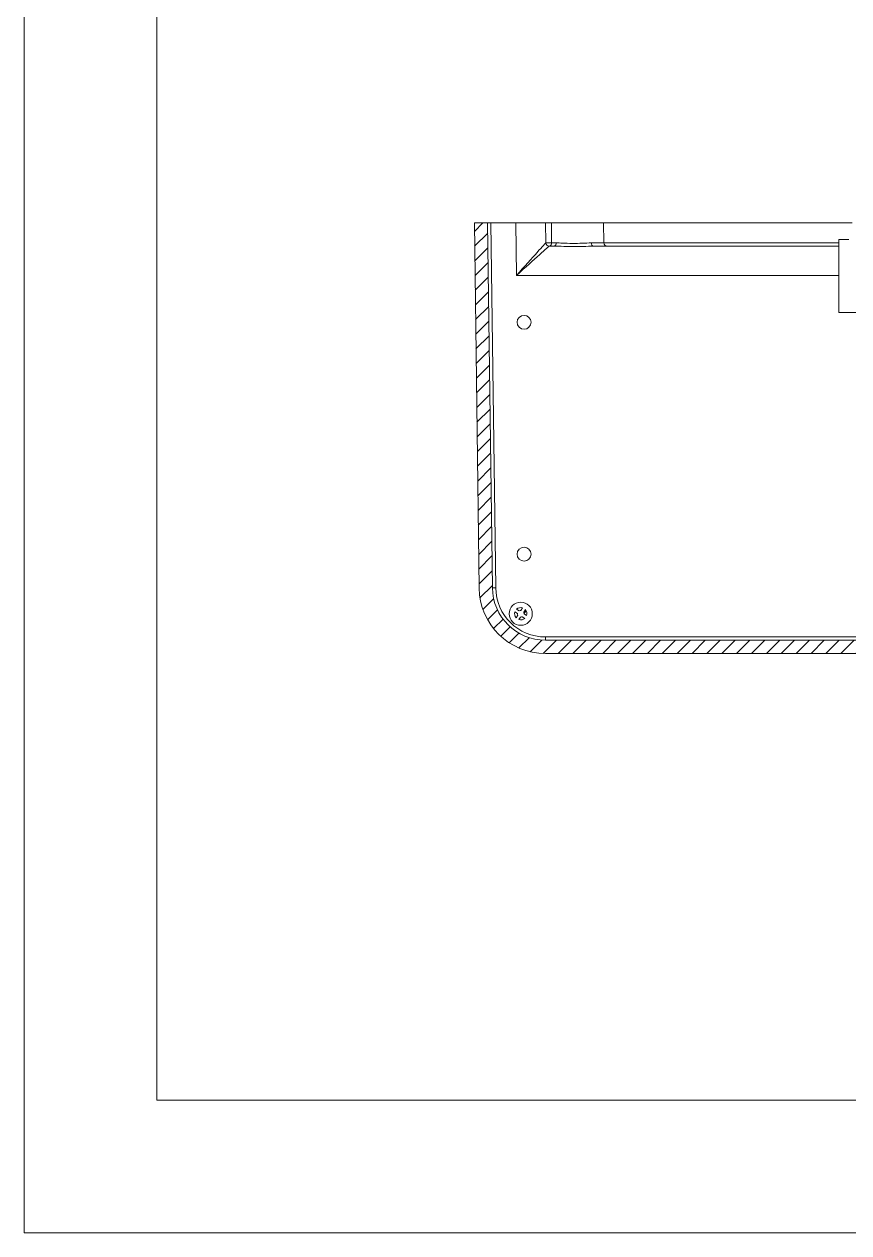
# Model space of a CAD drawing. Extents: x 14808 to 20058, y -13198 to -11680.
# Drawn here: x 14807.6 to 14932, y -13122.5 to -12940 of the extents above; entities that cross this region are included whole.
import ezdxf

# ---------------------------------------------------------------- set-up
doc = ezdxf.new("R2010")
doc.units = 0
doc.header["$LTSCALE"] = 7
doc.header["$MEASUREMENT"] = 0
doc.layers.get('0').update_dxf_attribs({"color": 2, "linetype": 'CONTINUOUS'})
pattern_1 = [(45, (121.7189, 108.7142), (-0.561266, 0.561266), [])]

# ---------------------------------------------------------------- blocks, each defined once
blk = doc.blocks.new('A$C42703619')
at = {"linetype": 'Continuous', "lineweight": 0}
h = blk.add_hatch(dxfattribs=at)
h.set_pattern_fill('ANSI31', color=2, scale=0.25, style=0)
h.set_pattern_definition(pattern_1)
edge = h.paths.add_edge_path(flags=0)
edge.add_line((1.361, 15.67), (1, 43.222))
edge.add_line((1, 43.222), (0, 43.222))
edge.add_line((0, 43.222), (0.361, 15.657))
edge.add_arc((5.36, 15.722), 5, 180.75, 270)
edge.add_line((5.36, 10.722), (72.019, 10.722))
edge.add_line((72.019, 10.722), (72.019, 11.722))
edge.add_line((72.019, 11.722), (5.36, 11.722))
edge.add_arc((5.36, 15.722), 4, 180.75, 270, ccw=False)
h = blk.add_hatch(dxfattribs=at)
h.set_pattern_fill('ANSI31', scale=0.25, style=0)
h.set_pattern_definition(pattern_1)
edge = h.paths.add_edge_path(flags=0)
edge.add_arc((3.5, 13.722), 0.466, 162.41331, 221.28828)
edge.add_line((3.15, 13.415), (3.277, 13.609))
edge.add_arc((3.5, 13.722), 0.25, 176.8508, 206.8508, ccw=False)
edge.add_line((3.25, 13.736), (3.056, 13.863))
h = blk.add_hatch(dxfattribs=at)
h.set_pattern_fill('ANSI31', scale=0.25, style=0)
h.set_pattern_definition(pattern_1)
edge = h.paths.add_edge_path(flags=0)
edge.add_arc((3.5, 13.722), 0.466, 72.41331, 131.28828)
edge.add_line((3.193, 14.072), (3.387, 13.945))
edge.add_arc((3.5, 13.722), 0.25, 86.8508, 116.8508, ccw=False)
edge.add_line((3.514, 13.972), (3.641, 14.166))
h = blk.add_hatch(dxfattribs=at)
h.set_pattern_fill('ANSI31', scale=0.25, style=0)
h.set_pattern_definition(pattern_1)
edge = h.paths.add_edge_path(flags=0)
edge.add_arc((3.5, 13.722), 0.466, 342.41331, 401.28828)
edge.add_line((3.85, 14.03), (3.723, 13.835))
edge.add_arc((3.5, 13.722), 0.25, -3.1492, 26.8508, ccw=False)
edge.add_line((3.75, 13.709), (3.944, 13.582))
h = blk.add_hatch(dxfattribs=at)
h.set_pattern_fill('ANSI31', scale=0.25, style=0)
h.set_pattern_definition(pattern_1)
edge = h.paths.add_edge_path(flags=0)
edge.add_arc((3.5, 13.722), 0.466, 252.41331, 311.28828)
edge.add_line((3.807, 13.372), (3.613, 13.499))
edge.add_arc((3.5, 13.722), 0.25, 266.8508, 296.8508, ccw=False)
edge.add_line((3.486, 13.473), (3.359, 13.278))
at = {"color": 7, "linetype": 'Continuous', "lineweight": 15}
for p, q in [((0.361, 15.657), (0, 43.222)), ((1, 43.222), (0, 43.222)), ((1.361, 15.67), (1, 43.222)), ((1.25, 43.222), (1, 43.222)), ((1.611, 15.67), (1.25, 43.222)), ((1.25, 43.222), (3.125, 43.222)), ((3.125, 43.222), (3.177, 39.252)), ((5.375, 43.222), (3.125, 43.222)), ((5.395, 41.719), (5.375, 43.222)), ((5.813, 43.222), (9.75, 43.222)), ((9.776, 41.718), (9.75, 43.222)), ((9.75, 43.222), (28.5, 43.222)), ((28.25, 41.972), (27.5, 41.972)), ((27.5, 41.972), (27.5, 36.472)), ((6.027, 41.472), (5.645, 41.472)), ((5.828, 41.718), (6.173, 41.718)), ((27.5, 41.472), (8.973, 41.472)), ((27.5, 36.472), (35.5, 36.472)), ((3.25, 13.736), (3.056, 13.863)), ((3.193, 14.072), (3.387, 13.945)), ((3.514, 13.972), (3.641, 14.166)), ((3.85, 14.03), (3.723, 13.835)), ((3.75, 13.709), (3.944, 13.582)), ((3.15, 13.415), (3.277, 13.609)), ((3.486, 13.473), (3.359, 13.278)), ((3.807, 13.372), (3.613, 13.499)), ((5.36, 11.969), (5.36, 11.722)), ((72.019, 11.722), (5.36, 11.722)), ((72.019, 10.722), (5.36, 10.722))]:
    blk.add_line(p, q, dxfattribs=at)
at = {"color": 8, "linetype": 'Continuous', "lineweight": 15}
for p, q in [((8.827, 41.718), (9.776, 41.718)), ((9.776, 41.719), (27.5, 41.719)), ((3.177, 39.252), (27.5, 39.252)), ((70.103, 11.969), (5.36, 11.969))]:
    blk.add_line(p, q, dxfattribs=at)
at = {"color": 7, "linetype": 'Continuous', "lineweight": 15, "flags": 128}
for points in [[(6.027, 41.472), (6.055, 41.477), (6.082, 41.491), (6.107, 41.514), (6.129, 41.544), (6.147, 41.581), (6.161, 41.624), (6.169, 41.67), (6.173, 41.718)], [(8.973, 41.472), (8.945, 41.477), (8.918, 41.491), (8.893, 41.514), (8.871, 41.544), (8.853, 41.581), (8.839, 41.624), (8.831, 41.67), (8.827, 41.718)]]:
    blk.add_lwpolyline(points, dxfattribs=at)
at = {"color": 7, "linetype": 'Continuous', "lineweight": 15}
for centre, radius in [((3.75, 35.722), 0.525), ((3.75, 18.222), 0.525), ((3.5, 13.722), 0.875)]:
    blk.add_circle(centre, radius, dxfattribs=at)
for centre, radius, start, end in [((5.645, 41.722), 0.25, 180.75719, 269.99765), ((5.645, 41.722), 0.25, 180.75, 270), ((5.619, 44.678), 2.968, 265.6667, 274.04502), ((5.606, 41.692), 0.223, 279.87104, 6.58515), ((10.026, 41.722), 0.25, 181, 270), ((5.36, 15.722), 5, 180.75, 270), ((5.36, 15.722), 4, 180.75, 270), ((1.486, 20.445), 4.777, 268.50068, 271.49932), ((5.36, 15.719), 3.75, 180.75, 270), ((3.5, 13.722), 0.466, 162.41331, 221.28828), ((3.5, 13.722), 0.466, 72.41331, 131.28828), ((3.5, 13.722), 0.25, 176.8508, 206.8508), ((3.5, 13.722), 0.25, 86.8508, 116.8508), ((3.5, 13.722), 0.25, 356.8508, 26.8508), ((3.5, 13.722), 0.466, 342.41331, 41.28828), ((3.5, 13.722), 0.466, 252.41331, 311.28828), ((3.5, 13.722), 0.25, 266.8508, 296.8508)]:
    blk.add_arc(centre, radius, start, end, dxfattribs=at)
for centre, major_axis, ratio, start_param, end_param in [((3.177, 39.222), (2.217, 2.497), 0.005857, 0.006496, 1.564202), ((3.177, 39.222), (2.467, 2.25), 0.006517, 0.007147, 1.564854), ((3.145, 41.722), (2.25, -0.003), 0.001454, 6.270288, 6.283206)]:
    blk.add_ellipse(centre, major_axis=major_axis, ratio=ratio, start_param=start_param, end_param=end_param, dxfattribs=at)
for points, knots in [([(5.375, 43.222), (5.378, 43.222), (5.383, 43.222), (5.427, 43.222), (5.49, 43.222), (5.569, 43.222), (5.655, 43.222), (5.737, 43.222), (5.787, 43.222), (5.809, 43.222), (5.813, 43.222)], [0, 0, 0, 0, 0.139592, 0.279188, 0.418694, 0.558081, 0.697405, 0.836748, 0.976185, 1, 1, 1, 1]), ([(5.813, 43.222), (5.815, 42.948), (5.821, 42.447), (5.826, 41.945), (5.828, 41.718)], [0, 0, 0, 0, 0.54666, 1, 1, 1, 1]), ([(8.973, 41.472), (8.726, 41.464), (8.226, 41.448), (7.376, 41.421), (6.618, 41.457), (6.2, 41.468), (6.027, 41.472)], [0, 0, 0, 0, 0.267788, 0.540241, 0.808904, 1, 1, 1, 1]), ([(6.173, 41.718), (6.328, 41.713), (6.699, 41.702), (7.387, 41.66), (8.162, 41.691), (8.606, 41.709), (8.827, 41.718)], [0, 0, 0, 0, 0.193333, 0.460272, 0.730109, 1, 1, 1, 1])]:
    blk.add_open_spline(points, degree=3, knots=knots, dxfattribs=at)

msp = doc.modelspace()

# ---------------------------------------------------------------- linework, layer by layer
at = {"color": 2, "linetype": 'Continuous', "lineweight": 15}
for q in [(14807.56, -12528.52), (15647.56, -13122.52)]:
    msp.add_line((14807.56, -13122.52), q, dxfattribs=at)
at = {"color": 7, "linetype": 'Continuous', "lineweight": 15}
for p in [(14827.56, -12548.52), (15627.56, -13102.52)]:
    msp.add_line(p, (14827.56, -13102.52), dxfattribs=at)

# ---------------------------------------------------------------- block references
at = {"xscale": 2, "yscale": 2, "zscale": 2}
msp.add_blockref('A$C42703619', (14875.48, -13056.5), dxfattribs=at)

doc.saveas('drawing.dxf')
